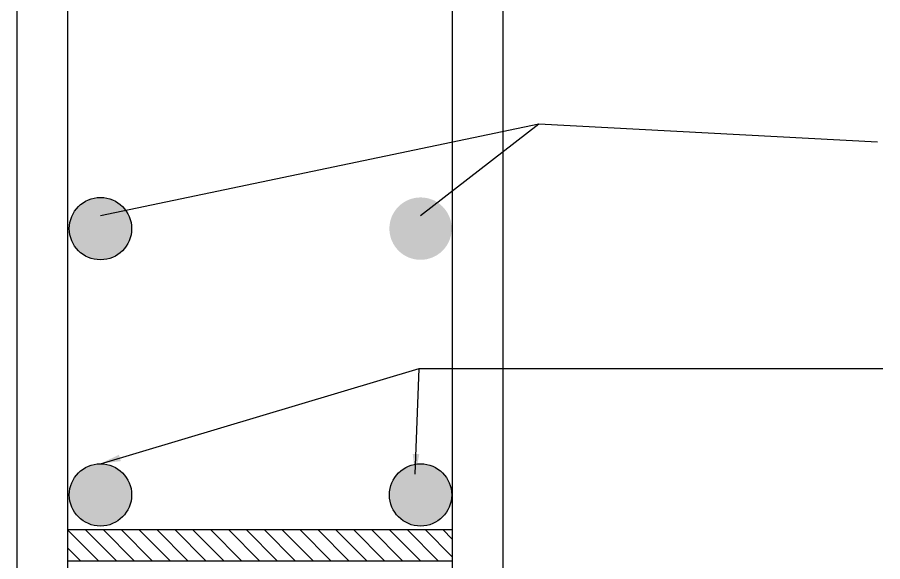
# Model space of a CAD drawing. Header units: inches. Extents: x -5142662 to -4941318, y -3361958 to -3160563.
# Drawn here: x -5042013.9 to -5041928.4, y -3261298.2 to -3261244.5 of the extents above; entities that cross this region are included whole.
import ezdxf

# ---------------------------------------------------------------- set-up
doc = ezdxf.new("R2010")
doc.units = ezdxf.units.IN
doc.header["$LTSCALE"] = 2
doc.header["$MEASUREMENT"] = 0
doc.layers.add('DIM', color=5, linetype='CONTINUOUS')
doc.layers.add('WAll', color=20, linetype='CONTINUOUS')
for name, color, linetype, lineweight in [('OUTLINE', 1, 'CONTINUOUS', 25), ('REN', 242, 'CONTINUOUS', 30), ('TEXT', 181, 'CONTINUOUS', 25)]:
    doc.layers.add(name, color=color, linetype=linetype, lineweight=lineweight)
doc.styles.get("Standard").update_dxf_attribs({"font": 'ARIALN.TTF'})
doc.dimstyles.get("Standard").update_dxf_attribs({"dimtxt": 0.18, "dimasz": 0.18, "dimexe": 0.18, "dimexo": 0.0625, "dimgap": 0.09, "dimtad": 0, "dimtih": 1, "dimtoh": 1, "dimdec": 4, "dimzin": 0, "dimdsep": 46, "dimtxsty": 'Standard', "dimcen": 0.09, "dimadec": 0, "dimazin": 0, "dimtfac": 1, "dimtdec": 4, "dimtofl": 0, "dimtmove": 0, "dimatfit": 3, "dimfxl": 1, "dimtolj": 1, "dimtzin": 0, "dimarcsym": 0})

# ---------------------------------------------------------------- blocks, each defined once
blk = doc.blocks.new('JGKJFKFNF')
at = {"layer": 'OUTLINE'}
h = blk.add_hatch(color=256, dxfattribs=at)
h.dxf.hatch_style = 1
h.paths.add_polyline_path([(137076.452, -31645.259, 1), (137082.612, -31645.259, 1)])
h = blk.add_hatch(color=256, dxfattribs=at)
h.dxf.hatch_style = 1
h.paths.add_polyline_path([(137108.089, -31645.247, 1), (137114.249, -31645.247, 1)])
h = blk.add_hatch(color=256, dxfattribs=at)
h.dxf.hatch_style = 1
h.paths.add_polyline_path([(137076.452, -31671.557, 1), (137082.612, -31671.557, 1)])
h = blk.add_hatch(color=256, dxfattribs=at)
h.dxf.hatch_style = 1
h.paths.add_polyline_path([(137108.089, -31671.546, 1), (137114.249, -31671.546, 1)])
at = {"layer": 'TEXT'}
h = blk.add_hatch(dxfattribs=at)
h.set_pattern_fill('ANSI31', color=0, scale=10)
h.set_pattern_definition([(315, (34674.0915, -35939.9904), (-0.883883476, -0.883883476), [])])
h.paths.add_polyline_path([(137114.31, -31674.98), (137114.31, -31678.055), (137076.31, -31678.055), (137076.31, -31674.98)])
at = {"layer": 'REN', "lineweight": 30, "ltscale": 0.75}
for p, q in [((137076.31, -31684.388), (137076.31, -31596.32)), ((137114.31, -31596.32), (137114.31, -31684.388))]:
    blk.add_line(p, q, dxfattribs=at)
at = {"layer": 'TEXT', "color": 0}
for p, q in [((137076.31, -31674.98), (137114.31, -31674.98)), ((137076.31, -31678.055), (137114.31, -31678.055))]:
    blk.add_line(p, q, dxfattribs=at)
at = {"layer": 'TEXT'}
blk.add_lwpolyline([(137071.31, -31591.32), (137119.31, -31591.32), (137119.31, -31689.388), (137071.31, -31689.388)], close=True, dxfattribs=at)
at = {"layer": 'WAll', "lineweight": -2}
for centre in [(137079.532, -31645.247), (137079.532, -31671.546), (137111.169, -31671.546)]:
    blk.add_circle(centre, 3.08, dxfattribs=at)
at = {"layer": 'DIM'}
for points in [[(137079.532, -31643.938), (137122.877, -31634.911), (137156.323, -31636.69)], [(137111.169, -31643.938), (137122.877, -31634.911)], [(137079.532, -31668.466), (137111.02, -31659.056), (137156.85, -31659.056)], [(137110.649, -31669.513), (137111.02, -31659.056)]]:
    blk.add_leader(points, dimstyle='Standard', override={"dimasz": 2, "dimgap": 2}, dxfattribs=at)

msp = doc.modelspace()

# ---------------------------------------------------------------- block references
at = {"layer": 'WAll'}
msp.add_blockref('JGKJFKFNF', (-5179085.259, -3229620.101), dxfattribs=at)

doc.saveas('drawing.dxf')
